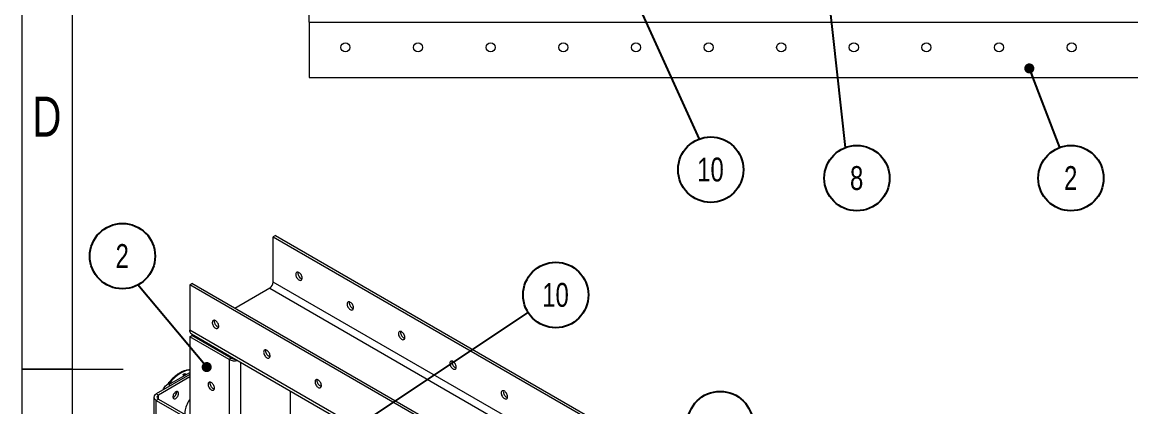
# Model space of a CAD drawing. Header units: millimetres. Extents: x -3124 to 13554, y -5049 to 691.
# Drawn here: x -3124 to -926, y -2254 to -1491 of the extents above; entities that cross this region are included whole.
import ezdxf

# ---------------------------------------------------------------- set-up
doc = ezdxf.new("R2010")
doc.units = ezdxf.units.MM
doc.layers.add('SHEET', color=179, linetype='Continuous')
doc.styles.add('SLDTEXTSTYLE0', font='TXT', dxfattribs={"width": 0.75})
doc.dimstyles.new('SLDDIMSTYLE1', dxfattribs={"dimtxt": 0.18, "dimasz": 3.302, "dimexe": 0, "dimexo": 0.0625, "dimgap": 0, "dimtad": 0, "dimtih": 1, "dimtoh": 1, "dimdec": 0, "dimrnd": 1e-09, "dimzin": 0, "dimdsep": 46, "dimtxsty": 'Standard', "dimsah": 1, "dimcen": 0.09, "dimadec": 0, "dimazin": 0, "dimtfac": 3.302, "dimtdec": 0, "dimtofl": 0, "dimtmove": 0, "dimatfit": 3, "dimfxl": 1, "dimfrac": 2, "dimtolj": 1, "dimtzin": 0, "dimarcsym": 0})

msp = doc.modelspace()

# ---------------------------------------------------------------- linework, layer by layer
at = {"linetype": 'Continuous', "lineweight": 20}
for p, q in [((-3124.3055, -5049.049), (-3124.3055, 690.95077)), ((-3024.30551, -4949.049), (-3024.30551, 590.95078)), ((-2555.36618, -1490.9973), (-2555.36618, -1474.9973)), ((-2555.36618, -1490.9973), (-2555.36618, -1600.9973)), ((-2555.36618, -1490.9973), (-683.36623, -1490.9973)), ((-2555.36618, -1600.9973), (-683.36623, -1600.9973)), ((-2622.1991, -1913.82971), (-2626.44174, -1916.27894)), ((-2626.44174, -1916.27894), (-1302.73789, -2680.43691)), ((-2626.44174, -2006.09844), (-2626.44174, -1916.27894)), ((-2622.1991, -1913.82971), (-1298.49524, -2677.98768)), ((-2791.90472, -2011.79868), (-2787.66209, -2009.34946)), ((-1468.20086, -2775.95665), (-2791.90472, -2011.79868)), ((-2791.90472, -2011.79868), (-2791.90472, -2101.61818)), ((-1463.95824, -2773.50744), (-2787.66209, -2009.34946)), ((-2633.51281, -2018.34587), (-2702.79546, -2058.3419)), ((-2633.51281, -2018.34587), (-1309.80895, -2782.50384)), ((-1302.73789, -2770.25641), (-2626.44174, -2006.09844)), ((-1468.20086, -2865.77615), (-2791.90472, -2101.61818)), ((-2788.59034, -2108.94368), (-1464.88648, -2873.10165)), ((-2791.90472, -2114.68276), (-2787.66209, -2112.23354)), ((-2791.90472, -2114.68276), (-2791.90472, -3437.47885)), ((-2714.12298, -2159.58521), (-2791.90472, -2114.68276)), ((-2709.88035, -2157.13599), (-2787.66209, -2112.23354)), ((-2720.55332, -2148.2206), (-2722.93865, -2149.59762)), ((-2716.31069, -2150.66983), (-2718.69601, -2152.04684)), ((-2709.88035, -2157.13599), (-2714.12298, -2159.58521)), ((-2714.12298, -2159.58521), (-2714.12298, -3482.3813)), ((-2707.05191, -2156.01484), (-2707.05191, -2158.28158)), ((-2691.49554, -2164.99531), (-2691.49554, -3482.38128)), ((-3124.3055, -2179.04911), (-2924.30551, -2179.04911)), ((-3024.30551, -2179.04911), (-3124.3055, -2179.04911)), ((-2791.90471, -2189.41088), (-2858.37273, -2227.78205)), ((-2791.9047, -2194.30932), (-2854.13009, -2230.23128)), ((-2833.69471, -2209.37316), (-2791.90472, -2185.24832)), ((-2835.66754, -2208.37749), (-2836.17979, -2208.88015)), ((-2833.69471, -2209.37316), (-2830.08944, -2211.45444)), ((-2863.05905, -2234.31333), (-2863.05905, -2364.95983)), ((-2854.13013, -2238.39538), (-2858.37276, -2240.84459)), ((-2858.37276, -2240.84459), (-2791.90472, -2279.21578)), ((-2858.37276, -2371.49109), (-2858.37276, -2240.84459)), ((-2854.13009, -2230.23128), (-2858.37273, -2227.78205)), ((-2854.13013, -2238.39538), (-2791.90474, -2274.31733)), ((-2854.13009, -2238.39531), (-2854.13009, -2230.23128)), ((-2593.20772, -2221.7356), (-2593.20772, -2326.63528))]:
    msp.add_line(p, q, dxfattribs=at)
at = {"linetype": 'Continuous', "lineweight": 20, "flags": 128}
for points in [[(-2575.53006, -2002.01095), (-2574.249, -2002.6), (-2573.02039, -2002.86413), (-2571.89453, -2002.7925), (-2570.9175, -2002.3879), (-2570.12932, -2001.66715), (-2569.56224, -2000.65951), (-2569.23948, -1999.40638), (-2569.17427, -1997.95892), (-2569.36925, -1996.37663), (-2569.81646, -1994.72408), (-2570.49759, -1993.06897), (-2571.38475, -1991.47908), (-2572.44162, -1990.01949), (-2573.62492, -1988.75001), (-2574.88623, -1987.72255), (-2576.17389, -1986.9792), (-2577.43519, -1986.55039), (-2578.6185, -1986.45365), (-2579.67537, -1986.69301), (-2580.56252, -1987.25861), (-2581.24365, -1988.12731), (-2581.69086, -1989.26352), (-2581.88585, -1990.62068), (-2581.82063, -1992.14344), (-2581.49787, -1993.76921), (-2580.9308, -1995.43159), (-2580.14261, -1997.06236), (-2579.16559, -1998.59501), (-2578.03973, -1999.96653), (-2576.81111, -2001.12092), (-2575.53006, -2002.01095)], [(-2577.37712, -1986.56322), (-2577.44822, -1986.81429), (-2577.6432, -1988.17145), (-2577.57799, -1989.69421), (-2577.25522, -1991.31998), (-2576.68815, -1992.98236), (-2575.89996, -1994.61313), (-2574.92294, -1996.14578), (-2573.79708, -1997.5173), (-2572.56846, -1998.67169), (-2571.28741, -1999.56172)], [(-2571.28741, -1999.56172), (-2570.00635, -2000.15077), (-2569.44034, -2000.31166)], [(-2473.70668, -2060.79233), (-2472.42563, -2061.38138), (-2471.19703, -2061.64551), (-2470.07116, -2061.57388), (-2469.09413, -2061.16928), (-2468.30594, -2060.44853), (-2467.73887, -2059.44089), (-2467.41612, -2058.18776), (-2467.35089, -2056.74031), (-2467.54588, -2055.15802), (-2467.9931, -2053.50546), (-2468.67422, -2051.85035), (-2469.56138, -2050.26046), (-2470.61824, -2048.80087), (-2471.80155, -2047.53139), (-2473.06286, -2046.50393), (-2474.35052, -2045.76058), (-2475.61182, -2045.33176), (-2476.79513, -2045.23503), (-2477.85199, -2045.47439), (-2478.73915, -2046.03999), (-2479.42028, -2046.90869), (-2479.86749, -2048.04491), (-2480.06248, -2049.40206), (-2479.99726, -2050.92482), (-2479.67451, -2052.55059), (-2479.10742, -2054.21297), (-2478.31924, -2055.84374), (-2477.34222, -2057.37639), (-2476.21635, -2058.74791), (-2474.98774, -2059.9023), (-2473.70668, -2060.79233)], [(-2475.55376, -2045.3446), (-2475.62484, -2045.59568), (-2475.81983, -2046.95283), (-2475.75461, -2048.47559), (-2475.43186, -2050.10136), (-2474.86477, -2051.76374), (-2474.07659, -2053.39451), (-2473.09957, -2054.92716), (-2471.9737, -2056.29868), (-2470.7451, -2057.45307), (-2469.46403, -2058.3431)], [(-2469.46403, -2058.3431), (-2468.18298, -2058.93215), (-2467.61696, -2059.09304)], [(-2740.99304, -2097.53069), (-2739.71198, -2098.11974), (-2738.48337, -2098.38387), (-2737.35751, -2098.31224), (-2736.38048, -2097.90764), (-2735.5923, -2097.18689), (-2735.02522, -2096.17925), (-2734.70246, -2094.92612), (-2734.63725, -2093.47867), (-2734.83223, -2091.89638), (-2735.27944, -2090.24382), (-2735.96057, -2088.58871), (-2736.84773, -2086.99883), (-2737.9046, -2085.53923), (-2739.0879, -2084.26975), (-2740.34921, -2083.2423), (-2741.63687, -2082.49895), (-2742.89817, -2082.07013), (-2744.08148, -2081.97339), (-2745.13834, -2082.21276), (-2746.0255, -2082.77835), (-2746.70663, -2083.64705), (-2747.15384, -2084.78326), (-2747.34883, -2086.14043), (-2747.28361, -2087.66318), (-2746.96085, -2089.28896), (-2746.39378, -2090.95133), (-2745.60559, -2092.5821), (-2744.62857, -2094.11475), (-2743.5027, -2095.48627), (-2742.27409, -2096.64067), (-2740.99304, -2097.53069)], [(-2734.90333, -2095.83141), (-2736.10658, -2095.41538), (-2737.39424, -2094.67203), (-2738.65554, -2093.64458), (-2739.83885, -2092.3751), (-2740.89572, -2090.9155), (-2741.78288, -2089.32571), (-2742.464, -2087.6706), (-2742.91121, -2086.01805), (-2743.1062, -2084.43566), (-2743.04098, -2082.9883), (-2742.84012, -2082.08297)], [(-2788.59034, -2108.94368), (-2788.59101, -2108.94329), (-2789.74398, -2108.05), (-2790.67159, -2106.83748), (-2791.351, -2105.33567), (-2791.76543, -2103.5815), (-2791.90472, -2101.61818)], [(-2371.88331, -2119.57371), (-2370.60226, -2120.16276), (-2369.37366, -2120.42688), (-2368.24779, -2120.35526), (-2367.27076, -2119.95066), (-2366.48257, -2119.22991), (-2365.91549, -2118.22228), (-2365.59275, -2116.96914), (-2365.52753, -2115.52168), (-2365.72252, -2113.93939), (-2366.16972, -2112.28685), (-2366.85085, -2110.63173), (-2367.738, -2109.04185), (-2368.79488, -2107.58225), (-2369.97817, -2106.31278), (-2371.23948, -2105.28532), (-2372.52715, -2104.54196), (-2373.78846, -2104.11314), (-2374.97175, -2104.01641), (-2376.02862, -2104.25577), (-2376.91577, -2104.82137), (-2377.59691, -2105.69007), (-2378.04413, -2106.82628), (-2378.2391, -2108.18345), (-2378.17388, -2109.70621), (-2377.85114, -2111.33197), (-2377.28405, -2112.99435), (-2376.49586, -2114.62512), (-2375.51884, -2116.15777), (-2374.39299, -2117.52929), (-2373.16437, -2118.68369), (-2371.88331, -2119.57371)], [(-2373.73038, -2104.12598), (-2373.80148, -2104.37705), (-2373.99645, -2105.73422), (-2373.93123, -2107.25698), (-2373.60849, -2108.88274), (-2373.0414, -2110.54512), (-2372.25321, -2112.17589), (-2371.27619, -2113.70854), (-2370.15034, -2115.08006), (-2368.92172, -2116.23446), (-2367.64066, -2117.12448)], [(-2367.64066, -2117.12448), (-2366.35961, -2117.71353), (-2365.79358, -2117.87443)], [(-2639.16966, -2156.31208), (-2637.88861, -2156.90113), (-2636.66, -2157.16525), (-2635.53414, -2157.09362), (-2634.55711, -2156.68903), (-2633.76892, -2155.96828), (-2633.20184, -2154.96064), (-2632.87909, -2153.7075), (-2632.81387, -2152.26005), (-2633.00885, -2150.67776), (-2633.45607, -2149.0252), (-2634.1372, -2147.37009), (-2635.02436, -2145.78021), (-2636.08122, -2144.32061), (-2637.26453, -2143.05113), (-2638.52583, -2142.02368), (-2639.81349, -2141.28033), (-2641.0748, -2140.85151), (-2642.25811, -2140.75477), (-2643.31497, -2140.99414), (-2644.20213, -2141.55973), (-2644.88325, -2142.42843), (-2645.33046, -2143.56465), (-2645.52546, -2144.92181), (-2645.46023, -2146.44457), (-2645.13748, -2148.07034), (-2644.5704, -2149.73272), (-2643.78222, -2151.36348), (-2642.80519, -2152.89613), (-2641.67932, -2154.26766), (-2640.45072, -2155.42205), (-2639.16966, -2156.31208)], [(-2633.07996, -2154.6128), (-2634.28321, -2154.19676), (-2635.57087, -2153.45341), (-2636.83217, -2152.42596), (-2638.01548, -2151.15648), (-2639.07234, -2149.69688), (-2639.9595, -2148.1071), (-2640.64063, -2146.45198), (-2641.08784, -2144.79943), (-2641.28283, -2143.21704), (-2641.21761, -2141.76969), (-2641.01676, -2140.86435)], [(-2270.05994, -2178.35509), (-2268.77889, -2178.94414), (-2267.55027, -2179.20828), (-2266.4244, -2179.13665), (-2265.44739, -2178.73204), (-2264.65921, -2178.01129), (-2264.09212, -2177.00366), (-2263.76936, -2175.75053), (-2263.70416, -2174.30306), (-2263.89913, -2172.72078), (-2264.34635, -2171.06822), (-2265.02748, -2169.41311), (-2265.91463, -2167.82323), (-2266.97151, -2166.36363), (-2268.15482, -2165.09414), (-2269.41611, -2164.0667), (-2270.70378, -2163.32334), (-2271.96507, -2162.89454), (-2273.14838, -2162.79779), (-2274.20526, -2163.03715), (-2275.0924, -2163.60275), (-2275.77354, -2164.47145), (-2276.22076, -2165.60766), (-2276.41573, -2166.96483), (-2276.35053, -2168.48757), (-2276.02777, -2170.11335), (-2275.46068, -2171.77573), (-2274.6725, -2173.4065), (-2273.69549, -2174.93914), (-2272.56962, -2176.31067), (-2271.341, -2177.46507), (-2270.05994, -2178.35509)], [(-2271.90701, -2162.90736), (-2271.97811, -2163.15843), (-2272.17308, -2164.5156), (-2272.10788, -2166.03834), (-2271.78512, -2167.66412), (-2271.21803, -2169.3265), (-2270.42985, -2170.95727), (-2269.45284, -2172.48991), (-2268.32697, -2173.86144), (-2267.09835, -2175.01584), (-2265.8173, -2175.90586)], [(-2265.8173, -2175.90586), (-2264.53624, -2176.49491), (-2263.97021, -2176.65581)], [(-2791.90471, -2180.66168), (-2792.06559, -2180.67084), (-2795.12954, -2181.0136), (-2798.27902, -2181.68082), (-2801.49554, -2182.66854), (-2804.76026, -2183.97084), (-2808.05399, -2185.58025), (-2811.35742, -2187.48728), (-2814.6512, -2189.68076), (-2817.91589, -2192.14781), (-2821.13245, -2194.87383), (-2824.28192, -2197.84292), (-2827.34587, -2201.03772), (-2830.30626, -2204.43935), (-2832.47708, -2207.15184)], [(-2800.22111, -2189.24907), (-2801.01309, -2189.04502), (-2801.94918, -2189.02474), (-2802.88688, -2189.1915), (-2803.68343, -2189.51979), (-2804.21754, -2189.95967), (-2804.40794, -2190.44415), (-2804.2256, -2190.89957), (-2804.08263, -2191.0346)], [(-2799.62058, -2189.70259), (-2799.6938, -2189.60602), (-2800.22111, -2189.24907)], [(-2844.97579, -2220.04817), (-2844.97136, -2220.03753), (-2843.96726, -2217.88672), (-2842.77155, -2215.8157), (-2841.41105, -2213.87079), (-2839.91606, -2212.09539), (-2838.32, -2210.52904), (-2836.65853, -2209.20691), (-2834.96874, -2208.15841), (-2833.28843, -2207.40701), (-2831.65511, -2206.96951), (-2830.10524, -2206.85564), (-2829.43237, -2206.91253)], [(-2743.11436, -2216.33754), (-2743.24463, -2214.78297), (-2743.63011, -2213.14172), (-2744.25501, -2211.48091), (-2745.09376, -2209.86845), (-2746.11201, -2208.3705), (-2747.26808, -2207.04822), (-2748.51464, -2205.95589), (-2749.80065, -2205.13815), (-2751.07346, -2204.62861), (-2752.28097, -2204.44792), (-2753.37374, -2204.60357), (-2754.30702, -2205.0893), (-2755.04263, -2205.88508), (-2755.55042, -2206.95839), (-2755.80963, -2208.26524), (-2755.80963, -2209.75219), (-2755.55042, -2211.35831), (-2755.04263, -2213.01791), (-2754.30702, -2214.663), (-2753.37374, -2216.22627), (-2752.28097, -2217.64361), (-2751.07346, -2218.85708), (-2749.80065, -2219.8171), (-2748.51464, -2220.48416), (-2747.26808, -2220.83107), (-2746.11201, -2220.84365), (-2745.09376, -2220.52126), (-2744.25501, -2219.8772), (-2743.63011, -2218.93788), (-2743.24463, -2217.74169), (-2743.11436, -2216.33754)], [(-2751.59965, -2206.54065), (-2751.46938, -2205.13649), (-2751.32541, -2204.5649)], [(-2743.38861, -2218.31334), (-2743.64054, -2218.24957), (-2744.91336, -2217.74004), (-2746.19937, -2216.9223), (-2747.44593, -2215.82997), (-2748.602, -2214.50778), (-2749.62025, -2213.00974), (-2750.459, -2211.39728), (-2751.0839, -2209.73646), (-2751.46938, -2208.09521), (-2751.59965, -2206.54065)], [(-2537.34629, -2215.09345), (-2536.06524, -2215.6825), (-2534.83664, -2215.94663), (-2533.71077, -2215.875), (-2532.73374, -2215.47041), (-2531.94555, -2214.74966), (-2531.37847, -2213.74202), (-2531.05573, -2212.48888), (-2530.9905, -2211.04143), (-2531.1855, -2209.45914), (-2531.6327, -2207.80659), (-2532.31383, -2206.15147), (-2533.20098, -2204.56159), (-2534.25785, -2203.10199), (-2535.44115, -2201.83252), (-2536.70246, -2200.80506), (-2537.99013, -2200.06171), (-2539.25143, -2199.63289), (-2540.43473, -2199.53616), (-2541.4916, -2199.77552), (-2542.37875, -2200.34112), (-2543.05989, -2201.20981), (-2543.50711, -2202.34602), (-2543.70208, -2203.70319), (-2543.63686, -2205.22595), (-2543.31412, -2206.85172), (-2542.74703, -2208.5141), (-2541.95884, -2210.14487), (-2540.98182, -2211.67752), (-2539.85597, -2213.04903), (-2538.62734, -2214.20343), (-2537.34629, -2215.09345)], [(-2531.25658, -2213.39418), (-2532.45983, -2212.97815), (-2533.7475, -2212.23479), (-2535.00881, -2211.20734), (-2536.1921, -2209.93786), (-2537.24897, -2208.47826), (-2538.13612, -2206.88848), (-2538.81726, -2205.23336), (-2539.26448, -2203.5808), (-2539.45945, -2201.99843), (-2539.39423, -2200.55107), (-2539.19338, -2199.64574)], [(-2858.37273, -2227.78205), (-2860.00332, -2228.88419), (-2861.31513, -2230.11998), (-2862.27597, -2231.45907), (-2862.86206, -2232.86841), (-2863.05905, -2234.31333), (-2862.86205, -2235.75824), (-2862.27594, -2237.16759), (-2861.31516, -2238.50666), (-2860.00332, -2239.74247), (-2858.37276, -2240.84459)], [(-2854.13009, -2230.23128), (-2855.37373, -2231.10609), (-2856.29784, -2232.10414), (-2856.86691, -2233.18711), (-2857.05903, -2234.31332), (-2856.8669, -2235.43956), (-2856.29785, -2236.52252), (-2855.37374, -2237.52057), (-2854.13013, -2238.39538)], [(-2814.17859, -2227.17303), (-2814.31085, -2225.84506), (-2814.70142, -2224.73193), (-2815.33207, -2223.88567), (-2816.17328, -2223.34582), (-2817.18573, -2223.13757), (-2818.32205, -2223.27074), (-2819.52918, -2223.73905), (-2820.75059, -2224.52067), (-2821.92927, -2225.57898), (-2823.01, -2226.86448), (-2823.94229, -2228.31718), (-2824.68256, -2229.86899), (-2825.19616, -2231.44754), (-2825.45911, -2232.97884), (-2825.45911, -2234.39133), (-2825.19616, -2235.61912), (-2824.68256, -2236.60458), (-2823.94229, -2237.30169), (-2823.01, -2237.678), (-2821.92927, -2237.71572), (-2820.75059, -2237.41325), (-2819.52918, -2236.78455), (-2818.32205, -2235.85914), (-2817.18573, -2234.68035), (-2816.17328, -2233.30324), (-2815.33207, -2231.79205), (-2814.70142, -2230.21767), (-2814.31085, -2228.65359), (-2814.17859, -2227.17303)], [(-2818.56575, -2223.34004), (-2818.45436, -2224.03663), (-2818.45436, -2225.44912), (-2818.71736, -2226.98054), (-2819.23096, -2228.55899), (-2819.97122, -2230.1108), (-2820.90351, -2231.5635), (-2821.98424, -2232.84901), (-2823.16288, -2233.90739), (-2824.38434, -2234.68893), (-2825.34773, -2235.08798)], [(-2818.42123, -2224.7238), (-2818.55349, -2223.39584), (-2818.56575, -2223.34004)], [(-2791.9047, -2238.91104), (-2792.4956, -2239.69846), (-2794.32414, -2242.35918), (-2795.99168, -2245.14587), (-2797.47871, -2248.02585), (-2798.76768, -2250.96535), (-2799.84361, -2253.92991), (-2800.69375, -2256.88473), (-2801.30825, -2259.79512), (-2801.67986, -2262.6271), (-2801.80419, -2265.34738), (-2801.67986, -2267.92411), (-2801.58566, -2268.72865)], [(-2168.23658, -2237.13647), (-2166.95552, -2237.72552), (-2165.7269, -2237.98966), (-2164.60103, -2237.91803), (-2163.62403, -2237.51342), (-2162.83584, -2236.79267), (-2162.26875, -2235.78503), (-2161.94599, -2234.53191), (-2161.88079, -2233.08444), (-2162.07576, -2231.50216), (-2162.52298, -2229.8496), (-2163.20412, -2228.19449), (-2164.09127, -2226.60461), (-2165.14814, -2225.14501), (-2166.33141, -2223.87555), (-2167.59274, -2222.84808), (-2168.88041, -2222.10472), (-2170.1417, -2221.67591), (-2171.32501, -2221.57917), (-2172.38189, -2221.81853), (-2173.26904, -2222.38413), (-2173.95017, -2223.25283), (-2174.39739, -2224.38904), (-2174.59236, -2225.74621), (-2174.52716, -2227.26895), (-2174.2044, -2228.89473), (-2173.63732, -2230.55711), (-2172.84913, -2232.18788), (-2171.87208, -2233.72054), (-2170.74625, -2235.09204), (-2169.51763, -2236.24645), (-2168.23658, -2237.13647)], [(-2170.08364, -2221.68874), (-2170.15474, -2221.93981), (-2170.34971, -2223.29698), (-2170.28451, -2224.81972), (-2169.96175, -2226.4455), (-2169.39467, -2228.10788), (-2168.60648, -2229.73865), (-2167.62943, -2231.27131), (-2166.5036, -2232.64282), (-2165.27498, -2233.79722), (-2163.99393, -2234.68724)], [(-2163.99393, -2234.68724), (-2162.71287, -2235.27629), (-2162.14684, -2235.43719)]]:
    msp.add_lwpolyline(points, dxfattribs=at)
at = {"linetype": 'Continuous', "lineweight": 20}
for centre in [(-2483.36618, -1540.9973), (-2339.36619, -1540.9973), (-2195.3662, -1540.9973), (-2051.3662, -1540.9973), (-1907.36621, -1540.9973), (-1763.36621, -1540.9973), (-1619.36622, -1540.9973), (-1475.36622, -1540.9973), (-1331.36623, -1540.9973), (-1187.36624, -1540.9973), (-1043.36624, -1540.9973)]:
    msp.add_circle(centre, 9, dxfattribs=at)
for centre, radius, start, end in [((-2641.79408, -2005.39972), 15.36823, 302.60585621, 357.39414364), ((-2702.74056, -2137.31886), 25.007, 242.92415313, 282.80712922), ((-2702.9555, -2143.87494), 14.96025, 242.42668208, 272.89710728), ((-2802.392, -2191.48051), 3.10924, 96.08396661, 143.91065685), ((-2829.98144, -2224.49461), 11.56248, 293.62531551, 358.86418184)]:
    msp.add_arc(centre, radius, start, end, dxfattribs=at)
for points, knots in [([(-2791.90471, -2180.42572), (-2792.52462, -2180.42849), (-2794.14805, -2180.43572), (-2796.84335, -2180.78244), (-2799.97787, -2181.42785), (-2803.16757, -2182.38251), (-2806.39026, -2183.62571), (-2809.62676, -2185.15425), (-2812.85711, -2186.95701), (-2816.06241, -2189.02125), (-2819.22509, -2191.33322), (-2822.32911, -2193.87812), (-2825.35943, -2196.6412), (-2828.30338, -2199.60558), (-2831.14207, -2202.76093), (-2833.65978, -2205.79911), (-2835.16775, -2207.84758), (-2835.81632, -2208.72862)], [0, 0, 0, 0, 0.0416915955, 0.109182206, 0.1775360769, 0.2466279254, 0.3162821259, 0.3863121344, 0.4565510009, 0.5268693024, 0.5971578484, 0.6673731422, 0.7374934936, 0.8075153168, 0.8774428836, 0.9472884922, 1, 1, 1, 1]), ([(-2802.3734, -2191.29177), (-2802.59767, -2191.29689), (-2803.15654, -2191.30963), (-2803.94015, -2191.12748), (-2804.61231, -2190.78262), (-2804.98104, -2190.3044), (-2805.00198, -2189.90244), (-2804.91891, -2189.68634), (-2804.90457, -2189.64903)], [0, 0, 0, 0, 0.1360515435, 0.339037979, 0.5451964675, 0.7521652731, 0.9572105567, 1, 1, 1, 1]), ([(-2804.90457, -2189.64903), (-2804.84302, -2189.54355), (-2804.67985, -2189.26391), (-2804.15046, -2188.85652), (-2803.42946, -2188.54275), (-2802.91514, -2188.43089), (-2802.72153, -2188.38879)], [0, 0, 0, 0, 0.1887935979, 0.5005487998, 0.8119835678, 1, 1, 1, 1]), ([(-2802.72153, -2188.38879), (-2802.59116, -2188.36904), (-2802.13814, -2188.30042), (-2801.32887, -2188.28975), (-2800.38986, -2188.43199), (-2799.63816, -2188.72662), (-2799.17742, -2189.06784), (-2799.12552, -2189.31849), (-2799.10734, -2189.40629)], [0, 0, 0, 0, 0.0794304153, 0.2760050482, 0.4770685003, 0.6819637034, 0.8885939202, 1, 1, 1, 1])]:
    msp.add_open_spline(points, degree=3, knots=knots, dxfattribs=at)
at = {"layer": 'SHEET', "color": 0}
for centre in [(-1759.08889, -1783.40413), (-1469.2724, -1800.18946), (-1044.86634, -1800.18946), (-2925.45153, -1954.7932), (-2066.34563, -2031.84703), (-1740.44914, -2287.70536)]:
    msp.add_circle(centre, 64.80461, dxfattribs=at)

# ---------------------------------------------------------------- texts
at = {"linetype": 'Continuous', "lineweight": 20, "insert": (-3075.25176, -1638.54887), "char_height": 79.375, "attachment_point": 2, "style": 'SLDTEXTSTYLE0'}
msp.add_mtext('D', dxfattribs=at)
at = {"layer": 'SHEET', "color": 0, "char_height": 47.25, "attachment_point": 2, "style": 'SLDTEXTSTYLE0'}
for s, insert in [('10', (-1759.56467, -1759.59177)), ('8', (-1469.74818, -1776.37709)), ('2', (-1045.34212, -1776.37709)), ('2', (-2925.92731, -1930.98084)), ('10', (-2066.82141, -2008.03466))]:
    msp.add_mtext(s, dxfattribs=dict(at, insert=insert))

# ---------------------------------------------------------------- leaders
at = {"layer": 'SHEET', "color": 0}
for points in [[(-1551.84001, -1199.27808), (-1492.26695, -1739.6016)], [(-1943.36623, -1367.47852), (-1782.08344, -1722.81628)], [(-1127.43394, -1582.63384), (-1067.86089, -1739.6016)], [(-2758.45675, -2174.73505), (-2894.71957, -2011.84743)], [(-2512.87224, -2327.20505), (-2121.0556, -2066.58111)]]:
    msp.add_leader(points, dimstyle='SLDDIMSTYLE1', override={"dimasz": 20, "dimldrblk": 'Dot'}, dxfattribs=at)

doc.saveas('drawing.dxf')
